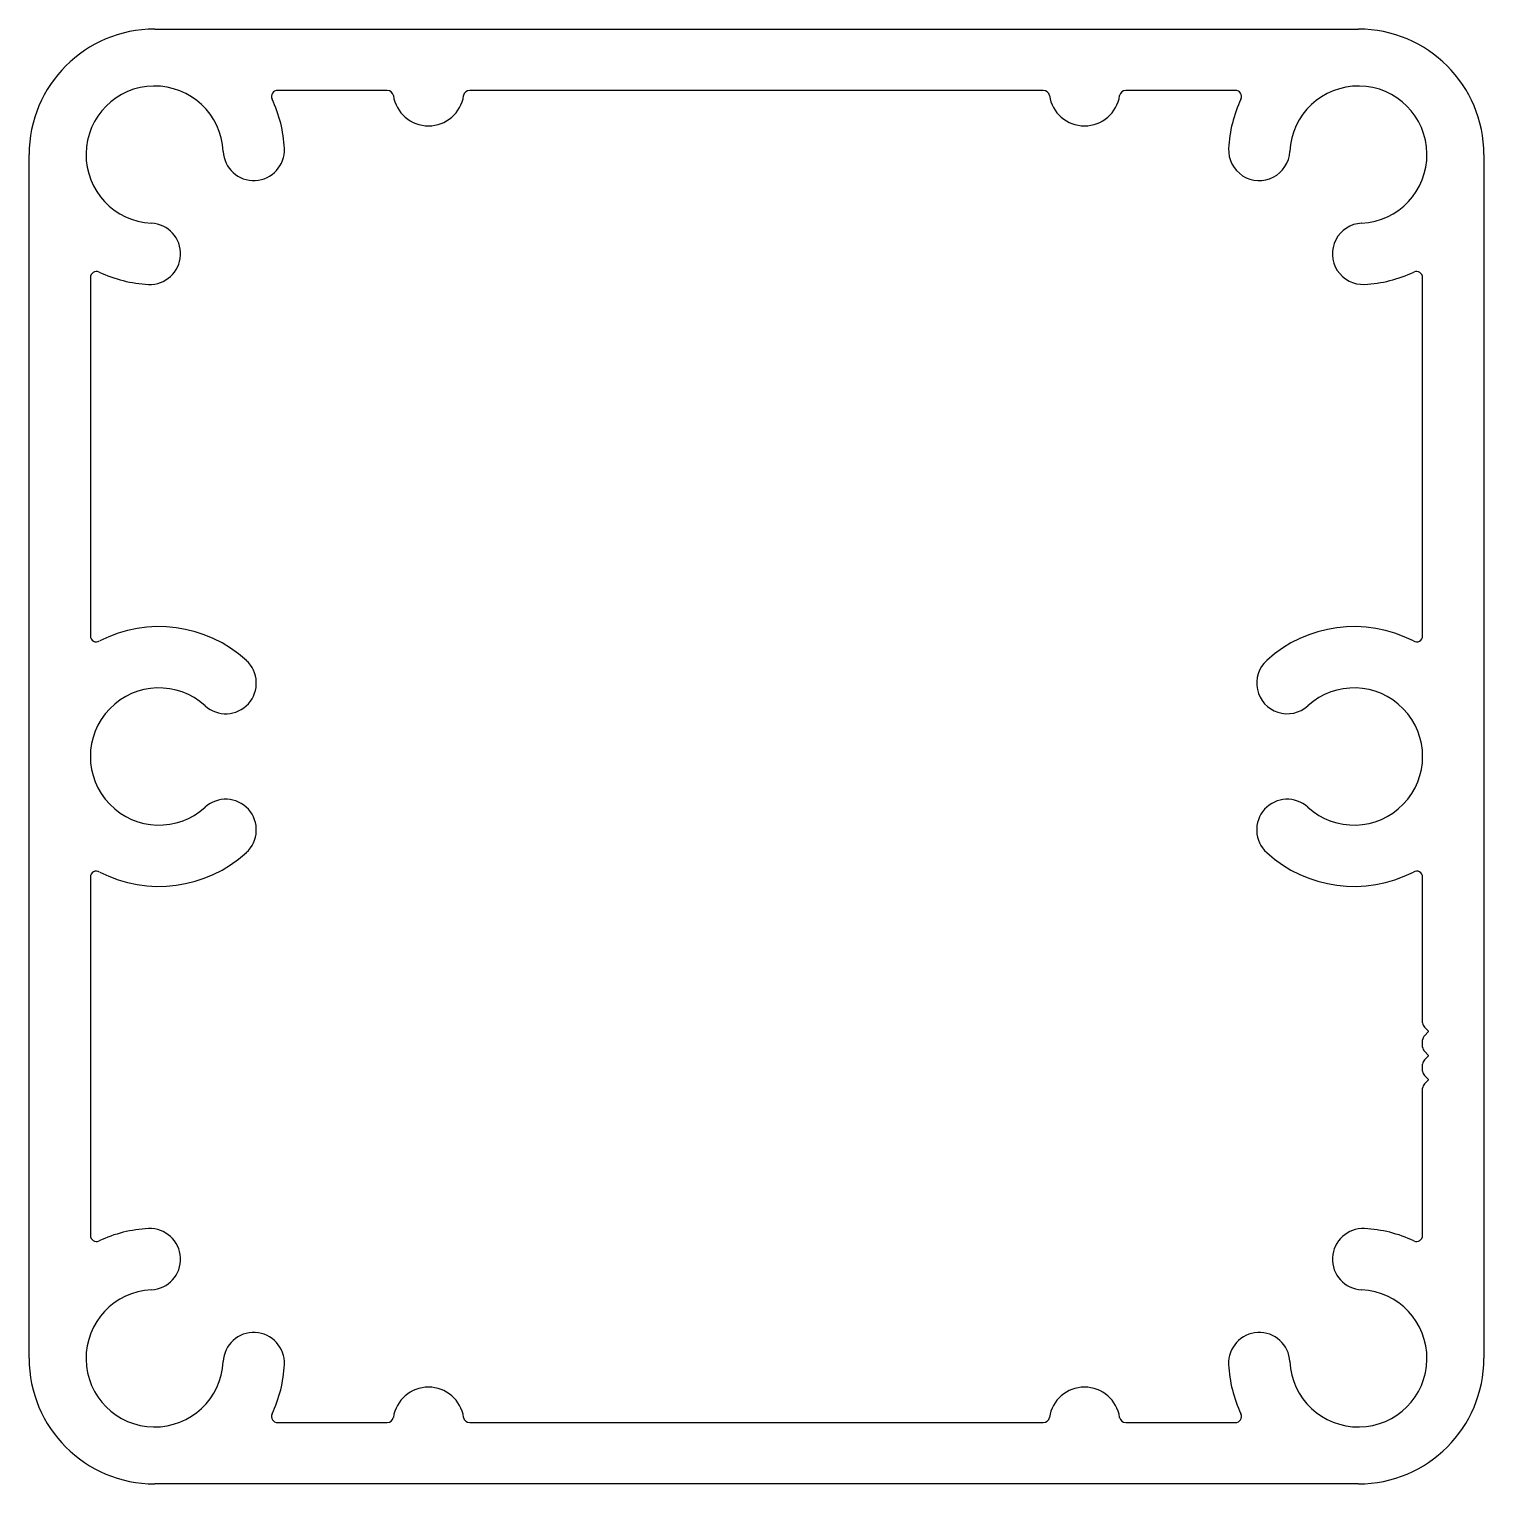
# Model space of a CAD drawing. Extents: x -30.2 to 30.1, y 1.1 to 61.4.
import ezdxf

# ---------------------------------------------------------------- set-up
doc = ezdxf.new("R2010")
doc.units = 0
doc.layers.get('0').update_dxf_attribs({"linetype": 'CONTINUOUS'})
doc.layers.add('1', color=7, linetype='CONTINUOUS')

msp = doc.modelspace()

# ---------------------------------------------------------------- linework, layer by layer
at = {"color": 7}
for p, q in [((-24.985, 61.383), (24.926, 61.383)), ((-30.192, 6.265), (-30.192, 56.176)), ((30.133, 56.176), (30.133, 6.265)), ((24.926, 1.058), (-24.985, 1.058))]:
    msp.add_line(p, q, dxfattribs=at)
for centre, start, end in [((-24.985, 56.176), 90, 180), ((24.926, 56.176), 0, 90), ((-24.985, 6.265), 180, 270), ((24.926, 6.265), 270, 360)]:
    msp.add_arc(centre, 5.207, start, end, dxfattribs=at)
at = {"layer": '1', "color": 7, "linetype": 'CONTINUOUS'}
for p, q in [((-15.34, 58.843, -0.168), (-19.889, 58.843, -0.168)), ((11.864, 58.843, -0.168), (-11.923, 58.843, -0.168)), ((19.829, 58.843, -0.168), (15.28, 58.843, -0.168)), ((-27.652, 51.079, -0.168), (-27.652, 36.228, -0.168)), ((27.593, 36.228, -0.168), (27.593, 51.079, -0.168)), ((-27.652, 26.212, -0.168), (-27.652, 11.361, -0.168)), ((27.593, 20.172, -0.168), (27.593, 26.212, -0.168)), ((27.837, 19.824, -0.168), (27.666, 19.995, -0.168)), ((27.593, 19.172, -0.168), (27.593, 19.465, -0.168)), ((27.666, 19.642, -0.168), (27.837, 19.813, -0.168)), ((27.837, 18.824, -0.168), (27.666, 18.995, -0.168)), ((27.666, 18.642, -0.168), (27.837, 18.813, -0.168)), ((27.593, 18.172, -0.168), (27.593, 18.465, -0.168)), ((27.837, 17.824, -0.168), (27.666, 17.996, -0.168)), ((27.666, 17.642, -0.168), (27.837, 17.813, -0.168)), ((27.593, 11.361, -0.168), (27.593, 17.465, -0.168)), ((-19.889, 3.598, -0.168), (-15.34, 3.598, -0.168)), ((-11.923, 3.598, -0.168), (11.864, 3.598, -0.168)), ((15.28, 3.598, -0.168), (19.829, 3.598, -0.168))]:
    msp.add_line(p, q, dxfattribs=at)
for centre, radius, start, end in [((-24.985, 56.176, -0.168), 2.845, 2.71834, 267.28166), ((-19.889, 58.589, -0.168), 0.254, 90, 205.33613), ((-15.34, 58.589, -0.168), 0.254, 8.45652, 90), ((-13.631, 58.843, -0.168), 1.473, 188.45652, 351.55677), ((-11.923, 58.589, -0.168), 0.254, 90, 171.46639), ((11.864, 58.589, -0.168), 0.254, 8.53361, 90), ((13.572, 58.843, -0.168), 1.473, 188.44323, 351.55677), ((15.28, 58.589, -0.168), 0.254, 90, 171.46639), ((19.829, 58.589, -0.168), 0.254, 334.66387, 90), ((24.926, 56.176, -0.168), 2.845, 272.71834, 177.28166), ((-24.985, 56.176, -0.168), 5.385, 2.71834, 25.33613), ((24.926, 56.176, -0.168), 5.385, 154.66387, 177.28166), ((-20.875, 56.371, -0.168), 1.27, 182.71834, 2.71834), ((20.816, 56.371, -0.168), 1.27, 177.28166, 357.28166), ((-25.18, 52.065, -0.168), 1.27, 267.28166, 87.28166), ((25.121, 52.065, -0.168), 1.27, 92.71834, 272.71834), ((-27.398, 51.079, -0.168), 0.254, 64.66387, 180), ((-24.985, 56.176, -0.168), 5.385, 244.66387, 267.28166), ((24.926, 56.176, -0.168), 5.385, 272.71834, 295.33613), ((27.339, 51.079, -0.168), 0.254, 0, 115.33613), ((-27.398, 36.228, -0.168), 0.254, 180, 301.30212), ((-24.807, 31.22, -0.168), 5.385, 47.71834, 117.16954), ((24.748, 31.22, -0.168), 5.385, 62.83046, 132.28166), ((27.339, 36.228, -0.168), 0.254, 238.69788, 0), ((-22.039, 34.264, -0.168), 1.27, 227.71834, 47.71834), ((21.98, 34.264, -0.168), 1.27, 132.28166, 312.28166), ((-24.807, 31.22, -0.168), 2.845, 47.71834, 312.28166), ((24.748, 31.22, -0.168), 2.845, 227.71834, 132.28166), ((-22.039, 28.176, -0.168), 1.27, 312.28166, 132.28166), ((21.98, 28.176, -0.168), 1.27, 47.71834, 227.71834), ((-24.807, 31.22, -0.168), 5.385, 242.83046, 312.28166), ((24.748, 31.22, -0.168), 5.385, 227.71834, 297.16954), ((-27.398, 26.212, -0.168), 0.254, 58.69788, 180), ((27.339, 26.212, -0.168), 0.254, 360, 121.30212), ((27.843, 20.172, -0.168), 0.25, 180, 225), ((27.843, 19.465, -0.168), 0.25, 135, 180), ((27.831, 19.819, -0.168), 0.008, 315, 45), ((27.843, 19.172, -0.168), 0.25, 180, 225), ((27.831, 18.819, -0.168), 0.008, 315, 45), ((27.843, 18.465, -0.168), 0.25, 135, 180), ((27.843, 18.172, -0.168), 0.25, 180, 225), ((27.843, 17.465, -0.168), 0.25, 135, 180), ((27.831, 17.819, -0.168), 0.008, 315, 45), ((-24.985, 6.265, -0.168), 5.385, 92.71834, 115.33613), ((-25.18, 10.375, -0.168), 1.27, 272.71834, 92.71834), ((25.121, 10.375, -0.168), 1.27, 87.28166, 267.28166), ((24.926, 6.265, -0.168), 5.385, 64.66387, 87.28166), ((-27.398, 11.361, -0.168), 0.254, 180, 295.33613), ((27.339, 11.361, -0.168), 0.254, 244.66387, 0), ((-24.985, 6.265, -0.168), 2.845, 92.71834, 357.28166), ((24.926, 6.265, -0.168), 2.845, 182.71834, 87.28166), ((-20.875, 6.069, -0.168), 1.27, 357.28166, 177.28166), ((20.816, 6.069, -0.168), 1.27, 2.71834, 182.71834), ((-24.985, 6.265, -0.168), 5.385, 334.66387, 357.28166), ((24.926, 6.265, -0.168), 5.385, 182.71834, 205.33613), ((-13.631, 3.598, -0.168), 1.473, 8.44323, 171.55677), ((13.572, 3.598, -0.168), 1.473, 8.44323, 171.55677), ((-19.889, 3.852, -0.168), 0.254, 154.66387, 270), ((-15.34, 3.852, -0.168), 0.254, 270, 351.46639), ((-11.923, 3.852, -0.168), 0.254, 188.53361, 270), ((11.864, 3.852, -0.168), 0.254, 270, 351.46639), ((15.28, 3.852, -0.168), 0.254, 188.53361, 270), ((19.829, 3.852, -0.168), 0.254, 270, 25.33613)]:
    msp.add_arc(centre, radius, start, end, dxfattribs=at)

doc.saveas('drawing.dxf')
